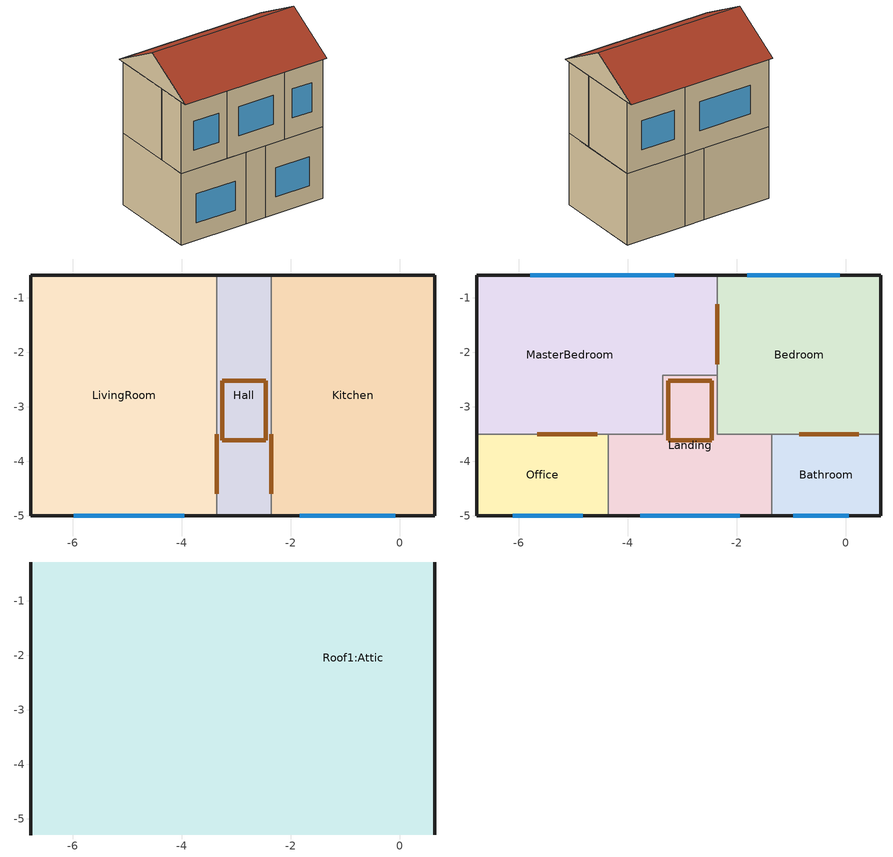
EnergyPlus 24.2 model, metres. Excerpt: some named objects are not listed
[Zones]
Kitchen
 floor ground (Project ground floor): 0.64,-5 -2.36,-5 -2.36,-0.59 0.64,-0.59 z0
 wall outside (Project wall): -2.36,-5 0.64,-5 0.64,-0.59 -2.36,-0.59 z0:3.5
 wall to Hall (Project partition): -2.36,-0.59 -2.36,-5 z0:3.5
 window (1001): -1.83,-5 -0.08,-5 z0.84:2.26
 door inside (Project internal door): -2.36,-3.5 -2.36,-4.6 z0:2
Hall
 floor ground (Project ground floor): -2.36,-5 -3.36,-5 -3.36,-0.59 -2.36,-0.59 z0
 wall outside (Project wall): -3.36,-5 -2.36,-5 / -2.36,-0.59 -3.36,-0.59 z0:3.5
 wall to LivingRoom (Project partition_Rev): -3.36,-0.59 -3.36,-5 z0:3.5
 door inside (IRTSurface): -3.26,-3.61 -2.46,-3.61 -2.46,-2.52 -3.26,-2.52 z3.5
 door inside (Project internal door): -3.36,-3.5 -3.36,-4.6 z0:2
LivingRoom
 floor ground (Project ground floor): -3.36,-5 -6.77,-5 -6.77,-0.59 -3.36,-0.59 z0
 wall outside (Project wall): -3.36,-0.59 -6.77,-0.59 -6.77,-5 -3.36,-5 z0:3.5
 window (1001): -5.99,-5 -3.95,-5 z0.84:2.26
Bedroom
 floor to Kitchen (Project internal floor_Reversed_Rev): 0.64,-3.5 -2.36,-3.5 -2.36,-0.59 0.64,-0.59 z3.5
 wall outside (Project wall): 0.64,-3.5 0.64,-0.59 -2.36,-0.59 z3.5:7
 wall to Bathroom (Project partition): -1.36,-3.5 0.64,-3.5 z3.5:7
 wall to MasterBedroom (Project partition): -2.36,-0.59 -2.36,-2.42 z3.5:7
 wall to Landing (Project partition): -2.36,-2.42 -2.36,-3.5 -1.36,-3.5 z3.5:7
 window (1001): -0.11,-0.59 -1.8,-0.59 z4.44:5.86
 door inside (Project internal door): -0.85,-3.5 0.25,-3.5 / -2.36,-1.11 -2.36,-2.21 z3.6:5.6
Bathroom
 floor to Kitchen (Project internal floor_Reversed_Rev): 0.64,-5 -1.36,-5 -1.36,-3.5 0.64,-3.5 z3.5
 wall outside (Project wall): -1.36,-5 0.64,-5 0.64,-3.5 z3.5:7
 wall to Landing (Project partition): -1.36,-3.5 -1.36,-5 z3.5:7
 window (1001): -0.96,-5 0.05,-5 z4.44:5.86
Landing
 floor to Kitchen (Project internal floor_Reversed_Rev): -1.36,-5 -2.36,-5 -2.36,-3.5 -1.36,-3.5 z3.5
 floor to Hall (Project internal floor_Reversed_Rev): -2.36,-5 -3.36,-5 -3.36,-2.42 -2.36,-2.42 z3.5
 floor to LivingRoom (Project internal floor_Reversed_Rev): -3.36,-5 -4.36,-5 -4.36,-3.5 -3.36,-3.5 z3.5
 wall outside (Project wall): -4.36,-5 -1.36,-5 z3.5:7
 wall to MasterBedroom (Project partition): -2.36,-2.42 -3.36,-2.42 -3.36,-3.5 -4.36,-3.5 z3.5:7
 wall to Office (Project partition_Rev): -4.36,-3.5 -4.36,-5 z3.5:7
 window (1001): -3.77,-5 -1.94,-5 z4.44:5.86
MasterBedroom
 floor to Hall (Project internal floor_Reversed_Rev): -2.36,-2.42 -3.36,-2.42 -3.36,-0.59 -2.36,-0.59 z3.5
 floor to LivingRoom (Project internal floor_Reversed_Rev): -3.36,-3.5 -6.77,-3.5 -6.77,-0.59 -3.36,-0.59 z3.5
 wall outside (Project wall): -2.36,-0.59 -6.77,-0.59 -6.77,-3.5 z3.5:7
 wall to Office (Project partition_Rev): -6.77,-3.5 -4.36,-3.5 z3.5:7
 window (1001): -3.14,-0.59 -5.8,-0.59 z4.44:5.86
 door inside (Project internal door): -5.67,-3.5 -4.57,-3.5 z3.6:5.6
Office
 floor to LivingRoom (Project internal floor_Reversed_Rev): -4.36,-5 -6.77,-5 -6.77,-3.5 -4.36,-3.5 z3.5
 wall outside (Project wall): -6.77,-3.5 -6.77,-5 -4.36,-5 z3.5:7
 window (1001): -6.12,-5 -4.82,-5 z4.44:5.86
Roof1:Attic
 floor outside (Project external floor): 0.64,-0.59 -6.77,-0.59 -6.77,-0.29 0.64,-0.29 z7; 0.64,-5.3 -6.77,-5.3 -6.77,-5 0.64,-5 z7
 floor to Bedroom (Project semi-exposed ceiling_Rev): 0.64,-3.5 -2.36,-3.5 -2.36,-0.59 0.64,-0.59 z7
 floor to Bathroom (Project semi-exposed ceiling_Rev): 0.64,-5 -1.36,-5 -1.36,-3.5 0.64,-3.5 z7
 floor to Landing (Project semi-exposed ceiling_Rev): -2.36,-3.5 -3.36,-3.5 -3.36,-2.42 -2.36,-2.42 z7; -1.36,-5 -4.36,-5 -4.36,-3.5 -1.36,-3.5 z7
 floor to MasterBedroom (Project semi-exposed ceiling_Rev): -3.36,-3.5 -6.77,-3.5 -6.77,-2.42 -3.36,-2.42 z7; -2.36,-2.42 -6.77,-2.42 -6.77,-0.59 -2.36,-0.59 z7
 floor to Office (Project semi-exposed ceiling_Rev): -4.36,-5 -6.77,-5 -6.77,-3.5 -4.36,-3.5 z7
 wall outside (Project wall): -6.77,-0.29,7 -6.77,-5.3,7 -6.77,-2.79,8.45; 0.64,-5.3,7 0.64,-0.29,7 0.64,-2.79,8.45
 roof outside (Project unoccupied pitched roof): -6.77,-5.3,7 0.64,-5.3,7 0.64,-2.79,8.45 -6.77,-2.79,8.45; 0.64,-0.29,7 -6.77,-0.29,7 -6.77,-2.79,8.45 0.64,-2.79,8.45
[Building]
Building: North Axis {deg}=0; Terrain=Suburbs; Loads Convergence Tolerance Value {W}=0.04; Temperature Convergence Tolerance Value {deltaC}=0.4; Solar Distribution=FullExterior; Maximum Number of Warmup Days=25; Minimum Number of Warmup Days=6
[Site:Location]
Untitled: Latitude {deg}=47.34; Longitude {deg}=7.36; Time Zone {hr}=1; Elevation {m}=260
[SizingPeriod:DesignDay] Day of Month=15; Humidity Condition Type=WetBulb; Barometric Pressure {Pa}=100582.4; Wind Direction {deg}=0; Rain Indicator=No; Snow Indicator=No
Name | Month | Day Type | Maximum Dry-Bulb Temperature {C} | Daily Dry-Bulb Temperature Range {deltaC} | Wetbulb or DewPoint at Maximum Dry-Bulb {C} | Wind Speed {m/s} | Daylight Saving Time Indicator | Sky Clearness
Summer Design Day in Untitled Jul | 7 | SummerDesignDay | 27.2 | 9.4 | 18.7 | 0 | Yes | 0.98
Winter Design Day in Untitled | 1 | WinterDesignDay | -4.4 | 0 | -4.4 | 12.3 | No | 0
[Site:GroundTemperature:BuildingSurface]
18, 18, 18, 18, 18, 18, 18, 18, 18, 18, 18, 18
[Site:GroundTemperature:FCfactorMethod]
January Ground Temperature {C}=4.16; February Ground Temperature {C}=5.3; March Ground Temperature {C}=7.51; April Ground Temperature {C}=9.61; May Ground Temperature {C}=13.58; June Ground Temperature {C}=15.67; July Ground Temperature {C}=16.24; August Ground Temperature {C}=15.18; September Ground Temperature {C}=12.74; October Ground Temperature {C}=9.69; November Ground Temperature {C}=6.69; December Ground Temperature {C}=4.7
[Site:GroundTemperature:Shallow]
14, 14, 14, 14, 14, 14, 14, 14, 14, 14, 14, 14
[Site:GroundTemperature:Deep]
14, 14, 14, 14, 14, 14, 14, 14, 14, 14, 14, 14
[Site:GroundReflectance]
0.2, 0.2, 0.2, 0.2, 0.2, 0.2, 0.2, 0.2, 0.2, 0.2, 0.2, 0.2
[Site:GroundReflectance:SnowModifier]
2, 2
[Material] Roughness=Rough; Thermal Absorptance=0.9
Name | Thickness {m} | Conductivity {W/m-K} | Density {kg/m3} | Specific Heat {J/kg-K} | Solar Absorptance | Visible Absorptance
Urea Formaldehyde Foam_0.1327 | 0.1327 | 0.04 | 10 | 1400 | 0.6 | 0.6
Cast Concrete_0.1 | 0.1 | 1.13 | 2000 | 1000 | 0.6 | 0.6
Floor/Roof Screed_0.07 | 0.07 | 0.41 | 1200 | 840 | 0.73 | 0.73
Timber Flooring_0.03 | 0.03 | 0.14 | 650 | 1200 | 0.78 | 0.78
Cast Concrete (Dense)_0.1 | 0.1 | 1.4 | 2100 | 840 | 0.6 | 0.6
Brickwork Outer Leaf_0.1 | 0.1 | 0.84 | 1700 | 800 | 0.7 | 0.7
XPS Extruded Polystyrene  - CO2 Blowing_0.0795 | 0.0795 | 0.034 | 35 | 1400 | 0.6 | 0.6
Concrete Block (Medium)_0.1 | 0.1 | 0.51 | 1400 | 1000 | 0.6 | 0.6
Gypsum Plastering_0.013 | 0.013 | 0.4 | 1000 | 1000 | 0.5 | 0.5
Gypsum Plasterboard_0.025 | 0.025 | 0.25 | 900 | 1000 | 0.5 | 0.5
Painted Oak_0.035 | 0.035 | 0.19 | 700 | 2390 | 0.5 | 0.5
Plywood (Heavyweight)_0.01 | 0.01 | 0.15 | 700 | 1420 | 0.78 | 0.78
MW Glass Wool (rolls)_0.1319 | 0.1319 | 0.04 | 12 | 840 | 0.6 | 0.6
Cast Concrete (Lightweight)_0.1 | 0.1 | 0.38 | 1200 | 1000 | 0.6 | 0.6
Plasterboard_0.013 | 0.013 | 0.25 | 2800 | 896 | 0.5 | 0.5
Clay Tile (roofing)_0.025 | 0.025 | 1 | 2000 | 800 | 0.7 | 0.7
Roofing Felt_0.005 | 0.005 | 0.19 | 960 | 837 | 0.8 | 0.8
External Rendering_0.025 | 0.025 | 0.5 | 1300 | 1000 | 0.7 | 0.7
MW Stone Wool (rolls)_0.1482 | 0.1482 | 0.04 | 30 | 840 | 0.6 | 0.6
Timber Flooring_0.005 | 0.005 | 0.14 | 650 | 1200 | 0.78 | 0.78
[Material:NoMass] Roughness=Rough; Thermal Absorptance=0.9; Solar Absorptance=0.7; Visible Absorptance=0.7
Name | Thermal Resistance {m2-K/W}
7_RVAL_2; 8_RVAL_2; 13_RVAL_2 | 0.15
12_RVAL_2 | 0.18
[Material:InfraredTransparent]
IRTMaterial
[WindowMaterial:Glazing] Optical Data Type=SpectralAverage; Thickness {m}=0.003; Infrared Transmittance at Normal Incidence=0; Front Side Infrared Hemispherical Emissivity=0.84; Conductivity {W/m-K}=0.9; Dirt Correction Factor for Solar and Visible Transmittance=1
Name | Solar Transmittance at Normal Incidence | Front Side Solar Reflectance at Normal Incidence | Back Side Solar Reflectance at Normal Incidence | Visible Transmittance at Normal Incidence | Front Side Visible Reflectance at Normal Incidence | Back Side Visible Reflectance at Normal Incidence | Back Side Infrared Hemispherical Emissivity
2 | 0.837 | 0.075 | 0.075 | 0.898 | 0.081 | 0.081 | 0.84
38 | 0.74 | 0.09 | 0.1 | 0.82 | 0.11 | 0.12 | 0.2
[WindowMaterial:Gas]
1002: Gas Type=Air; Thickness {m}=0.013
[WindowMaterial:Shade]
20005: Solar Transmittance=0.1; Solar Reflectance=0.8; Visible Transmittance=0.7; Visible Reflectance=0.2; Infrared Hemispherical Emissivity=0.9; Infrared Transmittance=0; Thickness {m}=0.005; Conductivity {W/m-K}=0.1; Shade to Glass Distance {m}=0.05; Top Opening Multiplier=0.5; Bottom Opening Multiplier=0.5; Left-Side Opening Multiplier=0.5; Right-Side Opening Multiplier=0.5; Airflow Permeability=0
[Construction]
IRTSurface: IRTMaterial
Project ground floor: Urea Formaldehyde Foam_0.1327, Cast Concrete_0.1, Floor/Roof Screed_0.07, Timber Flooring_0.03
Project internal floor_Reversed_Rev: Cast Concrete (Dense)_0.1
Project wall: Brickwork Outer Leaf_0.1, XPS Extruded Polystyrene  - CO2 Blowing_0.0795, Concrete Block (Medium)_0.1, Gypsum Plastering_0.013
Project partition: Gypsum Plasterboard_0.025, 7_RVAL_2, Gypsum Plasterboard_0.025
Project partition_Rev: Gypsum Plasterboard_0.025, 8_RVAL_2, Gypsum Plasterboard_0.025
Project internal door: Painted Oak_0.035
Project semi-exposed ceiling_Rev: Plasterboard_0.013, 12_RVAL_2, Cast Concrete (Lightweight)_0.1, MW Glass Wool (rolls)_0.1319, Plywood (Heavyweight)_0.01
Project unoccupied pitched roof: Clay Tile (roofing)_0.025, 13_RVAL_2, Roofing Felt_0.005
Project external floor: External Rendering_0.025, MW Stone Wool (rolls)_0.1482, Timber Flooring_0.005
1001: 38, 1002, 2
2001: 20005, 38, 1002, 2
[Zone] Type=1; Multiplier=1; Zone Inside Convection Algorithm=TARP
Name | Volume {m3} | Floor Area {m2}
Kitchen | 35.007 | 10.002
Hall | 10.6927 | 3.0551
LivingRoom | 40.4801 | 11.5657
Bedroom | 22.3967 | 6.5873
Bathroom | 6.0468 | 1.7785
Landing | 13.4931 | 3.0958
MasterBedroom | 30.7883 | 9.0554
Office | 7.6006 | 2.2355
Roof1:Attic | 8.2787 | 19.792
[WindowShadingControl] Shading Type=ExteriorShade; Construction with Shading=2001; Shading Control Type=OnIfScheduleAllows; Schedule=2864; Shading Control Is Scheduled=Yes; Glare Control Is Active=No; Type of Slat Angle Control for Blinds=FixedSlatAngle; Setpoint 2 {W/m2, deg C or cd/m2}=0; Multiple Surface Control Type=Sequential
Name | Zone | Daylighting Control Object | Fenestration Surface 1
1001-Kitchen | Kitchen | Kitchen_DaylCtrl | Kitchen_Wall_2_0_0_0_0_0_Win
1001-LivingRoom | LivingRoom | LivingRoom_DaylCtrl | LivingRoom_Wall_2_0_0_0_0_0_Win
1001-Bedroom | Bedroom | Bedroom_DaylCtrl | Bedroom_Wall_4_0_0_0_0_0_Win
1001-Bathroom | Bathroom | Bathroom_DaylCtrl | Bathroom_Wall_2_0_0_0_0_0_Win
1001-Landing | Landing | Landing_DaylCtrl | Landing_Wall_2_0_0_0_0_0_Win
1001-MasterBedroom | MasterBedroom | MasterBedroom_DaylCtrl | MasterBedroom_Wall_7_0_0_0_0_0_Win
1001-Office | Office | Office_DaylCtrl | Office_Wall_2_0_0_0_0_0_Win
[People] Number of People Calculation Method=People; Fraction Radiant=0.3; Sensible Heat Fraction=AUTOCALCULATE; Carbon Dioxide Generation Rate {m3/s-W}=3.82e-08; Enable ASHRAE 55 Comfort Warnings=No; Mean Radiant Temperature Calculation Type=EnclosureAveraged; Work Efficiency Schedule=Work efficiency; Clothing Insulation Calculation Method=ClothingInsulationSchedule; Air Velocity Schedule=AirVelocitySchedule
Name | Zone or ZoneList or Space or SpaceList | Number of People Schedule | Number of People | Activity Level Schedule | Clothing Insulation Schedule
People Kitchen | Kitchen | KitchenNumberOfOccupants | 2 | KitchenAverageGains | Clothing Schedule 400
People Hall | Hall | 3354 | 0 | Activity Schedule 407 | Clothing Schedule 407
People LivingRoom | LivingRoom | LivingRoomNumberOfOccupants | 2 | LivingRoomAverageGains | Clothing Schedule 414
People Bedroom | Bedroom | 2864 | 0 | Activity Schedule 446 | Clothing Schedule 446
People Bathroom | Bathroom | BathroomNumberOfOccupants | 2 | BathroomAverageGains | Clothing Schedule 455
People Landing | Landing | 3359 | 0 | Activity Schedule 462 | Clothing Schedule 462
People MasterBedroom | MasterBedroom | MasterBedroomNumberOfOccupants | 2 | MasterBedroomAverageGains | Clothing Schedule 473
People Office | Office | OfficeNumberOfOccupants | 2 | OfficeAverageGains | Clothing Schedule 483
People Roof1:Attic | Roof1:Attic | 7 | 0 | Activity Schedule 510 | Clothing Schedule 510
[Lights] Design Level Calculation Method=LightingLevel; Return Air Fraction=0; Fraction Radiant=0.42; Fraction Visible=0.18; Fraction Replaceable=1
Name | Zone or ZoneList or Space or SpaceList | Schedule | Lighting Level {W}
Kitchen General lighting | Kitchen | 3345 | 150.03
Hall General lighting | Hall | 3355 | 15.2755
LivingRoom General lighting | LivingRoom | 3350 | 86.7428
Bedroom General lighting | Bedroom | 3330 | 32.9365
Bathroom General lighting | Bathroom | 3335 | 13.3388
Landing General lighting | Landing | 3360 | 15.479
MasterBedroom General lighting | MasterBedroom | 3330 | 45.277
Office General lighting | Office | 2868 | 44.71
[ElectricEquipment] Design Level Calculation Method=EquipmentLevel; Fraction Latent=0; Fraction Radiant=0.2; Fraction Lost=0
Name | Zone or ZoneList or Space or SpaceList | Schedule | Design Level {W}
Kitchen Equipment 1 | Kitchen | 3346 | 302.8606
Hall Equipment 1 | Hall | 3356 | 4.7965
LivingRoom Equipment 1 | LivingRoom | 3351 | 45.1062
Bedroom Equipment 1 | Bedroom | 3331 | 23.5825
Bathroom Equipment 1 | Bathroom | 3336 | 2.9701
Landing Equipment 1 | Landing | 3361 | 6.6869
MasterBedroom Equipment 1 | MasterBedroom | 3331 | 32.4183
Office Equipment 1 | Office | 2867 | 26.3118
[Daylighting:Controls] Daylighting Method=SplitFlux; Lighting Control Type=Continuous; Minimum Input Power Fraction for Continuous or ContinuousOff Dimming Control=0.1; Minimum Light Output Fraction for Continuous or ContinuousOff Dimming Control=0.1; Probability Lighting will be Reset When Needed in Manual Stepped Control=1; Glare Calculation Azimuth Angle of View Direction Clockwise from Zone y-Axis {deg}=0; Maximum Allowable Discomfort Glare Index=22; Fraction of Lights Controlled by Reference Point 1=1
Name | Zone or Space | Glare Calculation Daylighting Reference Point | Daylighting Reference Point 1 | Illuminance Setpoint at Reference Point 1 {lux} | Daylighting Reference Point 2 | Fraction of Lights Controlled by Reference Point 2 | Illuminance Setpoint at Reference Point 2 {lux} | Daylighting Reference Point 3 | Fraction of Lights Controlled by Reference Point 3 | Illuminance Setpoint at Reference Point 3 {lux} | Daylighting Reference Point 4 | Fraction of Lights Controlled by Reference Point 4 | Illuminance Setpoint at Reference Point 4 {lux} | Daylighting Reference Point 5 | Fraction of Lights Controlled by Reference Point 5 | Illuminance Setpoint at Reference Point 5 {lux} | Daylighting Reference Point 6 | Fraction of Lights Controlled by Reference Point 6 | Illuminance Setpoint at Reference Point 6 {lux} | Daylighting Reference Point 7 | Fraction of Lights Controlled by Reference Point 7 | Illuminance Setpoint at Reference Point 7 {lux} | Daylighting Reference Point 8 | Fraction of Lights Controlled by Reference Point 8 | Illuminance Setpoint at Reference Point 8 {lux} | Daylighting Reference Point 9 | Fraction of Lights Controlled by Reference Point 9 | Illuminance Setpoint at Reference Point 9 {lux} | Daylighting Reference Point 10 | Fraction of Lights Controlled by Reference Point 10 | Illuminance Setpoint at Reference Point 10 {lux}
Kitchen_DaylCtrl | Kitchen | Daylighting Reference Point 1 Illuminance | Daylighting Reference Point 1 Illuminance | 300 | Kitchen_DaylRefPt2 | 0 | 300 | Kitchen_DaylRefPt3 | 0 | 300 | Kitchen_DaylRefPt4 | 0 | 300 | Kitchen_DaylRefPt5 | 0 | 300 | Kitchen_DaylRefPt6 | 0 | 300 | Kitchen_DaylRefPt7 | 0 | 300 | Kitchen_DaylRefPt8 | 0 | 300 | Kitchen_DaylRefPt9 | 0 | 300 | Kitchen_DaylRefPt10 | 0 | 300
Hall_DaylCtrl | Hall | Hall_DaylRefPt1 | Hall_DaylRefPt1 | 100 | Hall_DaylRefPt2 | 0 | 100 | Hall_DaylRefPt3 | 0 | 100 | Hall_DaylRefPt4 | 0 | 100 | Hall_DaylRefPt5 | 0 | 100 | Hall_DaylRefPt6 | 0 | 100 | Hall_DaylRefPt7 | 0 | 100 | Hall_DaylRefPt8 | 0 | 100 | Hall_DaylRefPt9 | 0 | 100 | Hall_DaylRefPt10 | 0 | 100
LivingRoom_DaylCtrl | LivingRoom | LivingRoom_DaylRefPt1 | LivingRoom_DaylRefPt1 | 150 | LivingRoom_DaylRefPt2 | 0 | 150 | LivingRoom_DaylRefPt3 | 0 | 150 | LivingRoom_DaylRefPt4 | 0 | 150 | LivingRoom_DaylRefPt5 | 0 | 150 | LivingRoom_DaylRefPt6 | 0 | 150 | LivingRoom_DaylRefPt7 | 0 | 150 | LivingRoom_DaylRefPt8 | 0 | 150 | LivingRoom_DaylRefPt9 | 0 | 150 | LivingRoom_DaylRefPt10 | 0 | 150
Bedroom_DaylCtrl | Bedroom | Bedroom_DaylRefPt1 | Bedroom_DaylRefPt1 | 100
Bathroom_DaylCtrl | Bathroom | Bathroom_DaylRefPt1 | Bathroom_DaylRefPt1 | 150
Landing_DaylCtrl | Landing | Landing_DaylRefPt1 | Landing_DaylRefPt1 | 100
MasterBedroom_DaylCtrl | MasterBedroom | MasterBedroom_DaylRefPt1 | MasterBedroom_DaylRefPt1 | 100 | MasterBedroom_DaylRefPt2 | 0 | 100 | MasterBedroom_DaylRefPt3 | 0 | 400 | MasterBedroom_DaylRefPt4 | 0 | 400 | MasterBedroom_DaylRefPt5 | 0 | 400 | MasterBedroom_DaylRefPt6 | 0 | 400 | MasterBedroom_DaylRefPt7 | 0 | 400 | MasterBedroom_DaylRefPt8 | 0 | 400 | MasterBedroom_DaylRefPt9 | 0 | 400 | MasterBedroom_DaylRefPt10 | 0 | 400
Office_DaylCtrl | Office | Office_DaylRefPt1 | Office_DaylRefPt2 | 400 | Office_DaylRefPt3 | 0 | 400 | Office_DaylRefPt4 | 0 | 400 | Office_DaylRefPt5 | 0 | 400 | Office_DaylRefPt6 | 0 | 400 | Office_DaylRefPt7 | 0 | 400 | Office_DaylRefPt8 | 0 | 400 | Office_DaylRefPt9 | 0 | 400 | Office_DaylRefPt10 | 0 | 400
[DesignSpecification:OutdoorAir] Outdoor Air Method=Flow/Zone; Outdoor Air Schedule=On
Kitchen; Hall; LivingRoom; Bedroom; Bathroom; Landing; MasterBedroom; Office
[DesignSpecification:ZoneAirDistribution] Zone Air Distribution Effectiveness in Cooling Mode=1; Zone Air Distribution Effectiveness in Heating Mode=1
Kitchen; Hall; LivingRoom; Bedroom; Bathroom; Landing; MasterBedroom; Office
[Sizing:Zone] Zone Cooling Design Supply Air Temperature Input Method=SupplyAirTemperature; Zone Cooling Design Supply Air Temperature {C}=12; Zone Cooling Design Supply Air Temperature Difference {deltaC}=0; Zone Heating Design Supply Air Temperature Input Method=SupplyAirTemperature; Zone Heating Design Supply Air Temperature {C}=35; Zone Heating Design Supply Air Temperature Difference {deltaC}=0; Zone Cooling Design Supply Air Humidity Ratio {kgWater/kgDryAir}=0.0077; Zone Heating Design Supply Air Humidity Ratio {kgWater/kgDryAir}=0.0156; Zone Heating Sizing Factor=1.25; Zone Cooling Sizing Factor=1.15; Cooling Design Air Flow Method=DesignDay; Cooling Minimum Air Flow Fraction=0; Heating Design Air Flow Method=DesignDay; Account for Dedicated Outdoor Air System=No; Dedicated Outdoor Air System Control Strategy=NeutralSupplyAir; Dedicated Outdoor Air Low Setpoint Temperature for Design {C}=autosize; Dedicated Outdoor Air High Setpoint Temperature for Design {C}=autosize; Zone Load Sizing Method=Sensible Load Only No Latent Load; Zone Latent Cooling Design Supply Air Humidity Ratio Input Method=HumidityRatioDifference; Zone Cooling Design Supply Air Humidity Ratio Difference {kgWater/kgDryAir}=0.005; Zone Latent Heating Design Supply Air Humidity Ratio Input Method=HumidityRatioDifference; Zone Humidification Design Supply Air Humidity Ratio Difference {kgWater/kgDryAir}=0.005
Name | Design Specification Outdoor Air Object | Design Specification Zone Air Distribution Object
Kitchen | Kitchen | Kitchen
Hall | Hall | Hall
LivingRoom | LivingRoom | LivingRoom
Bedroom | Bedroom | Bedroom
Bathroom | Bathroom | Bathroom
Landing | Landing | Landing
MasterBedroom | MasterBedroom | MasterBedroom
Office | Office | Office
[ZoneControl:Thermostat] Control Type Schedule=Zone Control Type Sched
Name | Zone or ZoneList | Control 1
Kitchen Thermostat | Kitchen | Dual Setpoint - Zone Kitchen
Hall Thermostat | Hall | Dual Setpoint - Zone Hall
LivingRoom Thermostat | LivingRoom | Dual Setpoint - Zone LivingRoom
Bedroom Thermostat | Bedroom | Dual Setpoint - Zone Bedroom
Bathroom Thermostat | Bathroom | Dual Setpoint - Zone Bathroom
Landing Thermostat | Landing | Dual Setpoint - Zone Landing
MasterBedroom Thermostat | MasterBedroom | Dual Setpoint - Zone MasterBedroom
Office Thermostat | Office | Dual Setpoint - Zone Office
[ThermostatSetpoint:DualSetpoint]
Name | Heating Setpoint Temperature Schedule | Cooling Setpoint Temperature Schedule
Dual Setpoint - Zone Kitchen | Kitchen Heating SP Sch | Kitchen Cooling SP Sch
Dual Setpoint - Zone Hall | Hall Heating SP Sch | Hall Cooling SP Sch
Dual Setpoint - Zone LivingRoom | LivingRoom Heating SP Sch | LivingRoom Cooling SP Sch
Dual Setpoint - Zone Bedroom | Bedroom Heating SP Sch | Bedroom Cooling SP Sch
Dual Setpoint - Zone Bathroom | Bathroom Heating SP Sch | Bathroom Cooling SP Sch
Dual Setpoint - Zone Landing | Landing Heating SP Sch | Landing Cooling SP Sch
Dual Setpoint - Zone MasterBedroom | MasterBedroom Heating SP Sch | MasterBedroom Cooling SP Sch
Dual Setpoint - Zone Office | Office Heating SP Sch | Office Cooling SP Sch
[ZoneHVAC:IdealLoadsAirSystem] Maximum Heating Supply Air Temperature {C}=35; Minimum Cooling Supply Air Temperature {C}=12; Maximum Heating Supply Air Humidity Ratio {kgWater/kgDryAir}=0.0156; Minimum Cooling Supply Air Humidity Ratio {kgWater/kgDryAir}=0.0077; Heating Limit=LimitCapacity; Maximum Sensible Heating Capacity {W}=Autosize; Cooling Limit=LimitFlowRateAndCapacity; Maximum Cooling Air Flow Rate {m3/s}=Autosize; Maximum Total Cooling Capacity {W}=Autosize; Dehumidification Control Type=None; Humidification Control Type=None; Outdoor Air Economizer Type=NoEconomizer; Heat Recovery Type=None
Name | Heating Availability Schedule | Cooling Availability Schedule
Kitchen Ideal Loads Air | Kitchen Heating Availability Sch | Kitchen Cooling Availability Sch
Hall Ideal Loads Air | Hall Heating Availability Sch | Hall Cooling Availability Sch
LivingRoom Ideal Loads Air | LivingRoom Heating Availability Sch | LivingRoom Cooling Availability Sch
Bedroom Ideal Loads Air | Bedroom Heating Availability Sch | Bedroom Cooling Availability Sch
Bathroom Ideal Loads Air | Bathroom Heating Availability Sch | Bathroom Cooling Availability Sch
Landing Ideal Loads Air | Landing Heating Availability Sch | Landing Cooling Availability Sch
MasterBedroom Ideal Loads Air | MasterBedroom Heating Availability Sch | MasterBedroom Cooling Availability Sch
Office Ideal Loads Air | Office Heating Availability Sch | Office Cooling Availability Sch
[Zone equipment]
Kitchen: Kitchen Ideal Loads Air
Hall: Hall Ideal Loads Air
LivingRoom: LivingRoom Ideal Loads Air
Bedroom: Bedroom Ideal Loads Air
Bathroom: Bathroom Ideal Loads Air
Landing: Landing Ideal Loads Air
MasterBedroom: MasterBedroom Ideal Loads Air
Office: Office Ideal Loads Air
[EnergyManagementSystem:ProgramCallingManager]
Warm Up Completed: AfterNewEnvironmentWarmUpIsComplete; outputTime
get time: BeginTimestepBeforePredictor; oTime
[EnergyManagementSystem:Program]
outputTime: SET exTime = CurrentEnvironment
oTime: SET epTime = CurrentTime
[EnergyManagementSystem:GlobalVariable]
exTime
epTime
[EnergyManagementSystem:OutputVariable] Type of Data in Variable=Averaged; Update Frequency=ZoneTimeStep
Name | EMS Variable
warmUpComplete | exTime
epTimeStep | epTime
[ExternalInterface:FunctionalMockupUnitImport]
FMU File=agentFMU.fmu; FMU Timeout {ms}=20; FMU LoggingOn=1
[ExternalInterface:FunctionalMockupUnitImport:From:Variable] FMU File=agentFMU.fmu; FMU Instance=FMI
Name | Output:Variable Index Key | Output:Variable | FMU Variable
 | Environment | Site Exterior Horizontal Sky Illuminance | EnvironmentSiteExteriorHorizontalSkyIlluminance
 | Environment | Site Rain Status | EnvironmentSiteRainStatus
 | Environment | Site Outdoor Air Drybulb Temperature | EnvironmentSiteOutdoorAirDrybulbTemperature
 | EMS | warmUpComplete | EMSwarmUpComplete
 | EMS | epTimeStep | EMSepTimeStep
 | Kitchen | Zone Mean Air Temperature | KitchenZoneMeanAirTemperature
 | LivingRoom | Zone Mean Air Temperature | LivingRoomZoneMeanAirTemperature
 | Bathroom | Zone Mean Air Temperature | BathroomZoneMeanAirTemperature
 | MasterBedroom | Zone Mean Air Temperature | MasterBedroomZoneMeanAirTemperature
 | Office | Zone Mean Air Temperature | OfficeZoneMeanAirTemperature
 | Kitchen | Zone Air Relative Humidity | KitchenZoneAirRelativeHumidity
 | LivingRoom | Zone Air Relative Humidity | LivingRoomZoneAirRelativeHumidity
 | Bathroom | Zone Air Relative Humidity | BathroomZoneAirRelativeHumidity
 | MasterBedroom | Zone Air Relative Humidity | MasterBedroomZoneAirRelativeHumidity
 | Office | Zone Air Relative Humidity | OfficeZoneAirRelativeHumidity
 | Kitchen | Zone Mean Radiant Temperature | KitchenZoneMeanRadiantTemperature
 | LivingRoom | Zone Mean Radiant Temperature | LivingRoomZoneMeanRadiantTemperature
 | Bathroom | Zone Mean Radiant Temperature | BathroomZoneMeanRadiantTemperature
 | MasterBedroom | Zone Mean Radiant Temperature | MasterBedroomZoneMeanRadiantTemperature
 | Office | Zone Mean Radiant Temperature | OfficeZoneMeanRadiantTemperature
 | Kitchen | Daylighting Reference Point 1 Illuminance | KitchenDaylightingReferencePoint1Illuminance
 | LivingRoom | Daylighting Reference Point 1 Illuminance | LivingRoomDaylightingReferencePoint1Illuminance
 | Bathroom | Daylighting Reference Point 1 Illuminance | BathroomDaylightingReferencePoint1Illuminance
 | MasterBedroom | Daylighting Reference Point 1 Illuminance | MasterBedroomDaylightingReferencePoint1Illuminance
 | Office | Daylighting Reference Point 1 Illuminance | OfficeDaylightingReferencePoint1Illuminance
[ExternalInterface:FunctionalMockupUnitImport:To:Schedule] FMU File=agentFMU.fmu; FMU Instance=FMI; Initial Value=0
Name | FMU Variable
KitchenNumberOfOccupants | KitchenNumberOfOccupants
LivingRoomNumberOfOccupants | LivingRoomNumberOfOccupants
BathroomNumberOfOccupants | BathroomNumberOfOccupants
MasterBedroomNumberOfOccupants | MasterBedroomNumberOfOccupants
OfficeNumberOfOccupants | OfficeNumberOfOccupants
KitchenWindowState | KitchenWindowState
LivingRoomWindowState | LivingRoomWindowState
BathroomWindowState | BathroomWindowState
MasterBedroomWindowState | MasterBedroomWindowState
OfficeWindowState | OfficeWindowState
KitchenAverageGains | KitchenAverageGains
LivingRoomAverageGains | LivingRoomAverageGains
BathroomAverageGains | BathroomAverageGains
MasterBedroomAverageGains | MasterBedroomAverageGains
OfficeAverageGains | OfficeAverageGains
[WaterUse:Equipment]
Name | Peak Flow Rate {m3/s} | Flow Rate Fraction Schedule | Target Temperature Schedule | Hot Water Supply Temperature Schedule | Cold Water Supply Temperature Schedule | Zone
DHW Kitchen | 3.64656e-07 | 3344 | DHW Supply Temperature Kitchen | DHW Supply Temperature Kitchen | DHW Mains Temperature Kitchen | Kitchen
DHW Hall | 2.77929e-07 | 3354 | DHW Supply Temperature Hall | DHW Supply Temperature Hall | DHW Mains Temperature Hall | Hall
DHW LivingRoom | 2.89143e-07 | 3349 | DHW Supply Temperature LivingRoom | DHW Supply Temperature LivingRoom | DHW Mains Temperature LivingRoom | LivingRoom
DHW Bedroom | 1.21225e-07 | 3329 | DHW Supply Temperature Bedroom | DHW Supply Temperature Bedroom | DHW Mains Temperature Bedroom | Bedroom
DHW Bathroom | 6.48411e-08 | 3334 | DHW Supply Temperature Bathroom | DHW Supply Temperature Bathroom | DHW Mains Temperature Bathroom | Bathroom
DHW MasterBedroom | 1.66645e-07 | 3329 | DHW Supply Temperature MasterBedroom | DHW Supply Temperature MasterBedroom | DHW Mains Temperature MasterBedroom | MasterBedroom
DHW Office | 1.55243e-08 | 2864 | DHW Supply Temperature Office | DHW Supply Temperature Office | DHW Mains Temperature Office | Office
[Schedule:Day:Hourly]
Summer Control Type Day Sch; Winter Control Type Day Sch: 4, 4, 4, 4, 4, 4, 4, 4, 4, 4, 4, 4, 4, 4, 4, 4, 4, 4, 4, 4, 4, 4, 4, 4
[Schedule:Week:Daily]
Summer Control Type Week Sch: Summer Control Type Day Sch, Summer Control Type Day Sch, Summer Control Type Day Sch, Summer Control Type Day Sch, Summer Control Type Day Sch, Summer Control Type Day Sch, Summer Control Type Day Sch, Summer Control Type Day Sch, Summer Control Type Day Sch, Summer Control Type Day Sch, Summer Control Type Day Sch, Summer Control Type Day Sch
Winter Control Type Week Sch: Winter Control Type Day Sch, Winter Control Type Day Sch, Winter Control Type Day Sch, Winter Control Type Day Sch, Winter Control Type Day Sch, Winter Control Type Day Sch, Winter Control Type Day Sch, Winter Control Type Day Sch, Winter Control Type Day Sch, Winter Control Type Day Sch, Winter Control Type Day Sch, Winter Control Type Day Sch
[Schedule:Year]
Zone Control Type Sched: Winter Control Type Week Sch, 1, 1, 3, 31, Summer Control Type Week Sch, 4, 1, 9, 30, Winter Control Type Week Sch, 10, 1, 12, 31
[Schedule:Compact]
On: Through: 12/31, For: AllDays, Until: 24:00, 1
Work efficiency; 7: Through: 12/31, For: AllDays, Until: 24:00, 0
AirVelocitySchedule: Through: 12/31, For: AllDays, Until: 24:00, .137
2864: Through: 31 Dec, For: Weekdays SummerDesignDay, Until: 07:00, 0, Until: 08:00, 0.25, Until: 09:00, 0.5, Until: 12:00, 1, Until: 14:00, 0.75, Until: 17:00, 1, Until: 18:00, 0.5, Until: 19:00, 0.25, Until: 24:00, 0, For: Weekends, Until: 24:00, 0, For: Holidays, Until: 24:00, 0, For: WinterDesignDay AllOtherDays, Until: 24:00, 0
2867: Through: 31 Dec, For: Weekdays SummerDesignDay, Until: 07:00, 0.05, Until: 20:00, 1, Until: 24:00, 0.05, For: Weekends, Until: 24:00, 0.05, For: Holidays, Until: 24:00, 0.05, For: WinterDesignDay AllOtherDays, Until: 24:00, 0
2868: Through: 31 Dec, For: Weekdays SummerDesignDay, Until: 07:00, 0, Until: 19:00, 1, Until: 24:00, 0, For: Weekends, Until: 24:00, 0, For: Holidays, Until: 24:00, 0, For: WinterDesignDay AllOtherDays, Until: 24:00, 0
3329: Through: 31 Dec, For: Weekdays SummerDesignDay, Until: 07:00, 1, Until: 08:00, 0.5, Until: 09:00, 0.25, Until: 22:00, 0, Until: 23:00, 0.25, Until: 24:00, 0.75, For: Weekends, Until: 07:00, 1, Until: 08:00, 0.5, Until: 09:00, 0.25, Until: 22:00, 0, Until: 23:00, 0.25, Until: 24:00, 0.75, For: Holidays, Until: 07:00, 1, Until: 08:00, 0.5, Until: 09:00, 0.25, Until: 22:00, 0, Until: 23:00, 0.25, Until: 24:00, 0.75, For: WinterDesignDay AllOtherDays, Until: 24:00, 0
3330; 3334; 3344: Through: 31 Dec, For: Weekdays SummerDesignDay, Until: 07:00, 0, Until: 10:00, 1, Until: 19:00, 0, Until: 23:00, 0.2, Until: 24:00, 0, For: Weekends, Until: 07:00, 0, Until: 10:00, 1, Until: 19:00, 0, Until: 23:00, 0.2, Until: 24:00, 0, For: Holidays, Until: 07:00, 0, Until: 10:00, 1, Until: 19:00, 0, Until: 23:00, 0.2, Until: 24:00, 0, For: WinterDesignDay AllOtherDays, Until: 24:00, 0
3331: Through: 31 Dec, For: Weekdays SummerDesignDay, Until: 07:00, 0.07, Until: 08:00, 0.53, Until: 09:00, 1, Until: 10:00, 0.53, Until: 17:00, 0.07, Until: 18:00, 0.3, Until: 19:00, 0.53, Until: 20:00, 0.77, Until: 22:00, 1, Until: 23:00, 0.77, Until: 24:00, 0.3, For: Weekends, Until: 07:00, 0.07, Until: 08:00, 0.53, Until: 09:00, 1, Until: 10:00, 0.53, Until: 17:00, 0.07, Until: 18:00, 0.3, Until: 19:00, 0.53, Until: 20:00, 0.77, Until: 22:00, 1, Until: 23:00, 0.77, Until: 24:00, 0.3, For: Holidays, Until: 07:00, 0.07, Until: 08:00, 0.53, Until: 09:00, 1, Until: 10:00, 0.53, Until: 17:00, 0.07, Until: 18:00, 0.3, Until: 19:00, 0.53, Until: 20:00, 0.77, Until: 22:00, 1, Until: 23:00, 0.77, Until: 24:00, 0.3, For: WinterDesignDay AllOtherDays, Until: 24:00, 0
3335; 3345: Through: 31 Dec, For: Weekdays SummerDesignDay, Until: 07:00, 0, Until: 10:00, 1, Until: 19:00, 0, Until: 23:00, 1, Until: 24:00, 0, For: Weekends, Until: 07:00, 0, Until: 10:00, 1, Until: 19:00, 0, Until: 23:00, 1, Until: 24:00, 0, For: Holidays, Until: 07:00, 0, Until: 10:00, 1, Until: 19:00, 0, Until: 23:00, 1, Until: 24:00, 0, For: WinterDesignDay AllOtherDays, Until: 24:00, 0
3336: Through: 31 Dec, For: Weekdays SummerDesignDay, Until: 06:00, 0.06, Until: 07:00, 0.29, Until: 09:00, 1, Until: 10:00, 0.29, Until: 18:00, 0.06, Until: 19:00, 0.53, Until: 21:00, 1, Until: 22:00, 0.34, Until: 24:00, 0.06, For: Weekends, Until: 24:00, 0.06, For: Holidays, Until: 24:00, 0.06, For: WinterDesignDay AllOtherDays, Until: 24:00, 0
3346: Through: 31 Dec, For: Weekdays SummerDesignDay, Until: 07:00, 0.07, Until: 10:00, 1, Until: 19:00, 0.07, Until: 23:00, 0.25, Until: 24:00, 0.07, For: Weekends, Until: 07:00, 0.07, Until: 10:00, 1, Until: 19:00, 0.07, Until: 23:00, 0.25, Until: 24:00, 0.07, For: Holidays, Until: 07:00, 0.07, Until: 10:00, 1, Until: 19:00, 0.07, Until: 23:00, 0.25, Until: 24:00, 0.07, For: WinterDesignDay AllOtherDays, Until: 24:00, 0
3349: Through: 31 Dec, For: Weekdays SummerDesignDay, Until: 16:00, 0, Until: 18:00, 0.5, Until: 22:00, 1, Until: 23:00, 0.67, Until: 24:00, 0, For: Weekends, Until: 16:00, 0, Until: 18:00, 0.5, Until: 22:00, 1, Until: 23:00, 0.67, Until: 24:00, 0, For: Holidays, Until: 16:00, 0, Until: 18:00, 0.5, Until: 22:00, 1, Until: 23:00, 0.67, Until: 24:00, 0, For: WinterDesignDay AllOtherDays, Until: 24:00, 0
3350: Through: 31 Dec, For: Weekdays SummerDesignDay, Until: 16:00, 0, Until: 23:00, 1, Until: 24:00, 0, For: Weekends, Until: 16:00, 0, Until: 23:00, 1, Until: 24:00, 0, For: Holidays, Until: 16:00, 0, Until: 23:00, 1, Until: 24:00, 0, For: WinterDesignDay AllOtherDays, Until: 24:00, 0
3351: Through: 31 Dec, For: Weekdays SummerDesignDay, Until: 16:00, 0.06, Until: 18:00, 0.53, Until: 22:00, 1, Until: 23:00, 0.69, Until: 24:00, 0.06, For: Weekends, Until: 07:00, 0.06, Until: 23:00, 1, Until: 24:00, 0.34, For: Holidays, Until: 07:00, 0.06, Until: 23:00, 1, Until: 24:00, 0.34, For: WinterDesignDay AllOtherDays, Until: 24:00, 0
3354: Through: 31 Dec, For: Weekdays SummerDesignDay, Until: 07:00, 0, Until: 10:00, 1, Until: 19:00, 0, Until: 23:00, 0.2, Until: 24:00, 0, For: Weekends, Until: 07:00, 0, Until: 23:00, 1, Until: 24:00, 0.3, For: Holidays, Until: 07:00, 0, Until: 23:00, 1, Until: 24:00, 0.3, For: WinterDesignDay AllOtherDays, Until: 24:00, 0
3355: Through: 31 Dec, For: Weekdays SummerDesignDay, Until: 07:00, 0, Until: 10:00, 1, Until: 19:00, 0, Until: 23:00, 1, Until: 24:00, 0, For: Weekends, Until: 07:00, 0, Until: 24:00, 1, For: Holidays, Until: 07:00, 0, Until: 24:00, 1, For: WinterDesignDay AllOtherDays, Until: 24:00, 0
3356: Through: 31 Dec, For: Weekdays SummerDesignDay, Until: 07:00, 0.06, Until: 08:00, 0.53, Until: 09:00, 1, Until: 10:00, 0.53, Until: 17:00, 0.06, Until: 18:00, 0.3, Until: 19:00, 0.53, Until: 20:00, 0.77, Until: 22:00, 1, Until: 23:00, 0.77, Until: 24:00, 0.3, For: Weekends, Until: 07:00, 0.06, Until: 23:00, 1, Until: 24:00, 0.34, For: Holidays, Until: 07:00, 0.06, Until: 23:00, 1, Until: 24:00, 0.34, For: WinterDesignDay AllOtherDays, Until: 24:00, 0
3359: Through: 31 Dec, For: Weekdays SummerDesignDay, Until: 07:00, 0, Until: 08:00, 0.5, Until: 09:00, 1, Until: 10:00, 0.5, Until: 17:00, 0, Until: 18:00, 0.25, Until: 19:00, 0.5, Until: 20:00, 0.75, Until: 22:00, 1, Until: 23:00, 0.75, Until: 24:00, 0.25, For: Weekends, Until: 09:00, 0, Until: 21:00, 1, Until: 24:00, 0, For: Holidays, Until: 09:00, 0, Until: 21:00, 1, Until: 24:00, 0, For: WinterDesignDay AllOtherDays, Until: 24:00, 0
3360: Through: 31 Dec, For: Weekdays SummerDesignDay, Until: 07:00, 0, Until: 10:00, 1, Until: 17:00, 0, Until: 24:00, 1, For: Weekends, Until: 09:00, 0, Until: 21:00, 1, Until: 24:00, 0, For: Holidays, Until: 09:00, 0, Until: 21:00, 1, Until: 24:00, 0, For: WinterDesignDay AllOtherDays, Until: 24:00, 0
3361: Through: 31 Dec, For: Weekdays SummerDesignDay, Until: 07:00, 0.05, Until: 23:00, 1, Until: 24:00, 0.33, For: Weekends, Until: 07:00, 0.05, Until: 23:00, 1, Until: 24:00, 0.33, For: Holidays, Until: 07:00, 0.05, Until: 23:00, 1, Until: 24:00, 0.33, For: WinterDesignDay AllOtherDays, Until: 24:00, 0
Clothing Schedule 400; Clothing Schedule 407; Clothing Schedule 414; Clothing Schedule 446; Clothing Schedule 455; Clothing Schedule 462; Clothing Schedule 473; Clothing Schedule 483; Clothing Schedule 510: Through: 4/1, For: AllDays, Until: 24:00, 1, Through: 9/30, For: AllDays, Until: 24:00, .5, Through: 12/31, For: AllDays, Until: 24:00, 1
DHW Supply Temperature Kitchen; DHW Supply Temperature Hall; DHW Supply Temperature LivingRoom; DHW Supply Temperature Bedroom; DHW Supply Temperature Bathroom; DHW Supply Temperature MasterBedroom; DHW Supply Temperature Office: Through: 12/31, For: AllDays, Until: 24:00, 65
DHW Mains Temperature Kitchen; DHW Mains Temperature Hall; DHW Mains Temperature LivingRoom; DHW Mains Temperature Bedroom; DHW Mains Temperature Bathroom; DHW Mains Temperature MasterBedroom; DHW Mains Temperature Office: Through: 12/31, For: AllDays, Until: 24:00, 10
Activity Schedule 407; Activity Schedule 462: Through: 12/31, For: AllDays, Until: 24:00, 162
Activity Schedule 446: Through: 12/31, For: AllDays, Until: 24:00, 81
Activity Schedule 510: Through: 12/31, For: AllDays, Until: 24:00, 117
Kitchen Heating SP Sch; Bathroom Heating SP Sch: Through: 31 Dec, For: Weekdays SummerDesignDay WinterDesignDay, Until: 05:00, 12, Until: 10:00, 18, Until: 17:00, 12, Until: 23:00, 18, Until: 24:00, 12, For: Weekends, Until: 05:00, 12, Until: 10:00, 18, Until: 17:00, 12, Until: 23:00, 18, Until: 24:00, 12, For: Holidays, Until: 05:00, 12, Until: 10:00, 18, Until: 17:00, 12, Until: 23:00, 18, Until: 24:00, 12, For: AllOtherDays, Until: 24:00, -50
Kitchen Heating Availability Sch; Bathroom Heating Availability Sch: Through: 31 Dec, For: Weekdays SummerDesignDay WinterDesignDay, Until: 05:00, 1, Until: 10:00, 1, Until: 17:00, 1, Until: 23:00, 1, Until: 24:00, 1, For: Weekends, Until: 05:00, 1, Until: 10:00, 1, Until: 17:00, 1, Until: 23:00, 1, Until: 24:00, 1, For: Holidays, Until: 05:00, 1, Until: 10:00, 1, Until: 17:00, 1, Until: 23:00, 1, Until: 24:00, 1, For: AllOtherDays, Until: 24:00, 0
Kitchen Cooling SP Sch: Through: 31 Dec, For: Weekdays SummerDesignDay, Until: 05:00, 100, Until: 10:00, 25, Until: 17:00, 100, Until: 24:00, 25, For: Weekends, Until: 05:00, 100, Until: 10:00, 25, Until: 17:00, 100, Until: 24:00, 25, For: Holidays, Until: 05:00, 100, Until: 10:00, 25, Until: 17:00, 100, Until: 24:00, 25, For: WinterDesignDay AllOtherDays, Until: 24:00, 100
Kitchen Cooling Availability Sch: Through: 31 Dec, For: Weekdays SummerDesignDay, Until: 05:00, 0, Until: 10:00, 1, Until: 17:00, 0, Until: 24:00, 1, For: Weekends, Until: 05:00, 0, Until: 10:00, 1, Until: 17:00, 0, Until: 24:00, 1, For: Holidays, Until: 05:00, 0, Until: 10:00, 1, Until: 17:00, 0, Until: 24:00, 1, For: WinterDesignDay AllOtherDays, Until: 24:00, 0
Hall Heating SP Sch: Through: 31 Dec, For: Weekdays SummerDesignDay WinterDesignDay, Until: 05:00, 12, Until: 10:00, 18, Until: 17:00, 12, Until: 23:00, 18, Until: 24:00, 12, For: Weekends, Until: 05:00, 12, Until: 24:00, 18, For: Holidays, Until: 05:00, 12, Until: 24:00, 18, For: AllOtherDays, Until: 24:00, -50
Hall Heating Availability Sch: Through: 31 Dec, For: Weekdays SummerDesignDay WinterDesignDay, Until: 05:00, 1, Until: 10:00, 1, Until: 17:00, 1, Until: 23:00, 1, Until: 24:00, 1, For: Weekends, Until: 05:00, 1, Until: 24:00, 1, For: Holidays, Until: 05:00, 1, Until: 24:00, 1, For: AllOtherDays, Until: 24:00, 0
Hall Cooling SP Sch: Through: 31 Dec, For: Weekdays SummerDesignDay, Until: 05:00, 100, Until: 10:00, 25, Until: 17:00, 100, Until: 23:00, 25, Until: 24:00, 100, For: Weekends, Until: 05:00, 100, Until: 24:00, 25, For: Holidays, Until: 05:00, 100, Until: 23:00, 25, Until: 24:00, 100, For: WinterDesignDay AllOtherDays, Until: 24:00, 100
Hall Cooling Availability Sch: Through: 31 Dec, For: Weekdays SummerDesignDay, Until: 05:00, 0, Until: 10:00, 1, Until: 17:00, 0, Until: 23:00, 1, Until: 24:00, 0, For: Weekends, Until: 05:00, 0, Until: 24:00, 1, For: Holidays, Until: 05:00, 0, Until: 23:00, 1, Until: 24:00, 0, For: WinterDesignDay AllOtherDays, Until: 24:00, 0
LivingRoom Heating SP Sch: Through: 31 Dec, For: Weekdays SummerDesignDay WinterDesignDay, Until: 14:00, 12, Until: 23:00, 21, Until: 24:00, 12, For: Weekends, Until: 14:00, 12, Until: 23:00, 21, Until: 24:00, 12, For: Holidays, Until: 14:00, 12, Until: 23:00, 21, Until: 24:00, 12, For: AllOtherDays, Until: 24:00, -50
LivingRoom Heating Availability Sch: Through: 31 Dec, For: Weekdays SummerDesignDay WinterDesignDay, Until: 14:00, 1, Until: 23:00, 1, Until: 24:00, 1, For: Weekends, Until: 14:00, 1, Until: 23:00, 1, Until: 24:00, 1, For: Holidays, Until: 14:00, 1, Until: 23:00, 1, Until: 24:00, 1, For: AllOtherDays, Until: 24:00, 0
LivingRoom Cooling SP Sch: Through: 31 Dec, For: Weekdays SummerDesignDay, Until: 14:00, 100, Until: 23:00, 25, Until: 24:00, 100, For: Weekends, Until: 14:00, 100, Until: 23:00, 25, Until: 24:00, 100, For: Holidays, Until: 14:00, 100, Until: 23:00, 25, Until: 24:00, 100, For: WinterDesignDay AllOtherDays, Until: 24:00, 100
LivingRoom Cooling Availability Sch: Through: 31 Dec, For: Weekdays SummerDesignDay, Until: 14:00, 0, Until: 23:00, 1, Until: 24:00, 0, For: Weekends, Until: 14:00, 0, Until: 23:00, 1, Until: 24:00, 0, For: Holidays, Until: 14:00, 0, Until: 23:00, 1, Until: 24:00, 0, For: WinterDesignDay AllOtherDays, Until: 24:00, 0
Bedroom Heating SP Sch; MasterBedroom Heating SP Sch: Through: 31 Dec, For: Weekdays SummerDesignDay WinterDesignDay, Until: 09:00, 18, Until: 20:00, 12, Until: 24:00, 18, For: Weekends, Until: 09:00, 18, Until: 20:00, 12, Until: 24:00, 18, For: Holidays, Until: 09:00, 18, Until: 20:00, 12, Until: 24:00, 18, For: AllOtherDays, Until: 24:00, -50
Bedroom Heating Availability Sch; MasterBedroom Heating Availability Sch: Through: 31 Dec, For: Weekdays SummerDesignDay WinterDesignDay, Until: 09:00, 1, Until: 20:00, 1, Until: 24:00, 1, For: Weekends, Until: 09:00, 1, Until: 20:00, 1, Until: 24:00, 1, For: Holidays, Until: 09:00, 1, Until: 20:00, 1, Until: 24:00, 1, For: AllOtherDays, Until: 24:00, 0
Bedroom Cooling SP Sch; MasterBedroom Cooling SP Sch: Through: 31 Dec, For: Weekdays SummerDesignDay, Until: 09:00, 25, Until: 20:00, 100, Until: 24:00, 25, For: Weekends, Until: 09:00, 25, Until: 20:00, 100, Until: 24:00, 25, For: Holidays, Until: 09:00, 25, Until: 20:00, 100, Until: 24:00, 25, For: WinterDesignDay AllOtherDays, Until: 24:00, 100
Bedroom Cooling Availability Sch; MasterBedroom Cooling Availability Sch: Through: 31 Dec, For: Weekdays SummerDesignDay, Until: 09:00, 1, Until: 20:00, 0, Until: 24:00, 1, For: Weekends, Until: 09:00, 1, Until: 20:00, 0, Until: 24:00, 1, For: Holidays, Until: 09:00, 1, Until: 20:00, 0, Until: 24:00, 1, For: WinterDesignDay AllOtherDays, Until: 24:00, 0
Bathroom Cooling SP Sch: Through: 31 Dec, For: Weekdays SummerDesignDay, Until: 05:00, 100, Until: 10:00, 25, Until: 17:00, 100, Until: 23:00, 25, Until: 24:00, 100, For: Weekends, Until: 05:00, 100, Until: 10:00, 25, Until: 17:00, 100, Until: 23:00, 25, Until: 24:00, 100, For: Holidays, Until: 05:00, 100, Until: 10:00, 25, Until: 17:00, 100, Until: 23:00, 25, Until: 24:00, 100, For: WinterDesignDay AllOtherDays, Until: 24:00, 100
Bathroom Cooling Availability Sch: Through: 31 Dec, For: Weekdays SummerDesignDay, Until: 05:00, 0, Until: 10:00, 1, Until: 17:00, 0, Until: 23:00, 1, Until: 24:00, 0, For: Weekends, Until: 05:00, 0, Until: 10:00, 1, Until: 17:00, 0, Until: 23:00, 1, Until: 24:00, 0, For: Holidays, Until: 05:00, 0, Until: 10:00, 1, Until: 17:00, 0, Until: 23:00, 1, Until: 24:00, 0, For: WinterDesignDay AllOtherDays, Until: 24:00, 0
Landing Heating SP Sch: Through: 31 Dec, For: Weekdays SummerDesignDay WinterDesignDay, Until: 05:00, 12, Until: 10:00, 18, Until: 15:00, 12, Until: 24:00, 18, For: Weekends, Until: 07:00, 12, Until: 21:00, 18, Until: 24:00, 12, For: Holidays, Until: 07:00, 12, Until: 21:00, 18, Until: 24:00, 12, For: AllOtherDays, Until: 24:00, -50
Landing Heating Availability Sch: Through: 31 Dec, For: Weekdays SummerDesignDay WinterDesignDay, Until: 05:00, 1, Until: 10:00, 1, Until: 15:00, 1, Until: 24:00, 1, For: Weekends, Until: 07:00, 1, Until: 21:00, 1, Until: 24:00, 1, For: Holidays, Until: 07:00, 1, Until: 21:00, 1, Until: 24:00, 1, For: AllOtherDays, Until: 24:00, 0
Landing Cooling SP Sch: Through: 31 Dec, For: Weekdays SummerDesignDay, Until: 05:00, 100, Until: 10:00, 25, Until: 15:00, 100, Until: 24:00, 25, For: Weekends, Until: 07:00, 100, Until: 21:00, 25, Until: 24:00, 100, For: Holidays, Until: 07:00, 100, Until: 21:00, 25, Until: 24:00, 100, For: WinterDesignDay AllOtherDays, Until: 24:00, 100
Landing Cooling Availability Sch: Through: 31 Dec, For: Weekdays SummerDesignDay, Until: 05:00, 0, Until: 10:00, 1, Until: 15:00, 0, Until: 24:00, 1, For: Weekends, Until: 07:00, 0, Until: 21:00, 1, Until: 24:00, 0, For: Holidays, Until: 07:00, 0, Until: 21:00, 1, Until: 24:00, 0, For: WinterDesignDay AllOtherDays, Until: 24:00, 0
Office Heating SP Sch: Through: 31 Dec, For: Weekdays SummerDesignDay WinterDesignDay, Until: 05:00, 12, Until: 19:00, 22, Until: 24:00, 12, For: Weekends, Until: 24:00, 12, For: Holidays, Until: 24:00, 12, For: AllOtherDays, Until: 24:00, -50
Office Heating Availability Sch: Through: 31 Dec, For: Weekdays SummerDesignDay WinterDesignDay, Until: 05:00, 1, Until: 19:00, 1, Until: 24:00, 1, For: Weekends, Until: 24:00, 1, For: Holidays, Until: 24:00, 1, For: AllOtherDays, Until: 24:00, 0
Office Cooling SP Sch: Through: 31 Dec, For: Weekdays SummerDesignDay, Until: 05:00, 100, Until: 19:00, 24, Until: 24:00, 100, For: Weekends, Until: 24:00, 100, For: Holidays, Until: 24:00, 100, For: WinterDesignDay AllOtherDays, Until: 24:00, 100
Office Cooling Availability Sch: Through: 31 Dec, For: Weekdays SummerDesignDay, Until: 05:00, 0, Until: 19:00, 1, Until: 24:00, 0, For: Weekends, Until: 24:00, 0, For: Holidays, Until: 24:00, 0, For: WinterDesignDay AllOtherDays, Until: 24:00, 0
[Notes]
Hourly weather file: C:\ProgramData\DesignBuilder\Weather Data\GBR_LONDON_GATWICK_IWEC.epw
